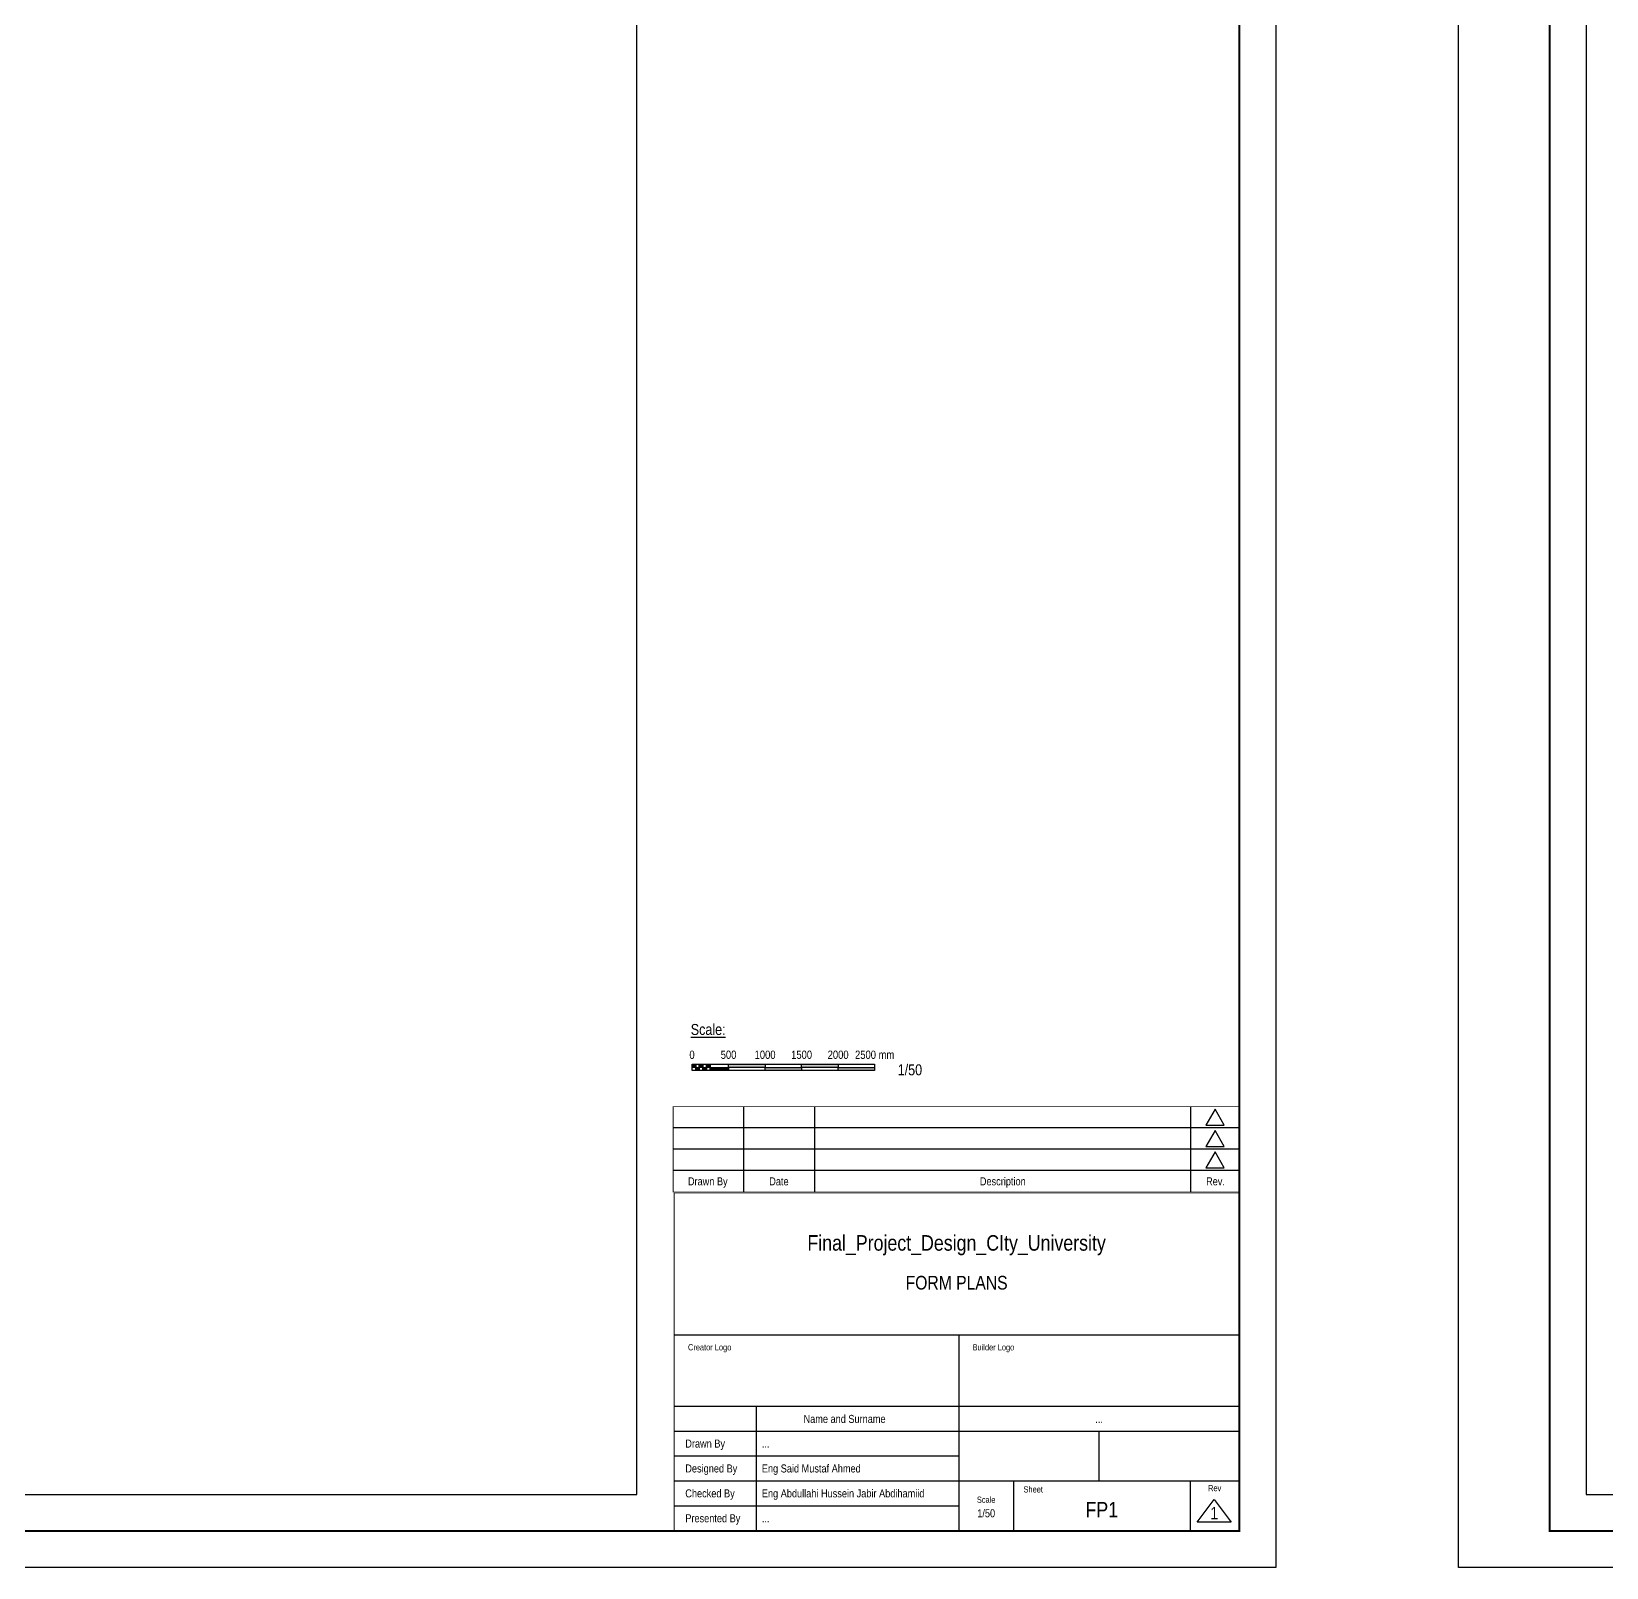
# Model space of a CAD drawing. Extents: x 0 to 206258, y -403073 to 0.
# Drawn here: x 55020 to 76581, y -53697 to -32672 of the extents above; entities that cross this region are included whole.
import ezdxf
from ezdxf.enums import TextEntityAlignment as Align

# ---------------------------------------------------------------- set-up
doc = ezdxf.new("R2010")
doc.units = 0
doc.header["$LTSCALE"] = 1000
for name, color, linetype in [('SHEETSUMMARY-10', 8, 'Continuous'), ('SHEETSUMMARY-25', 11, 'Continuous'), ('SHEETSUMMARY-30', 3, 'Continuous'), ('SHEETSUMMARY-35', 9, 'Continuous'), ('SHEETSUMMARY-40', 231, 'Continuous'), ('SHEETSUMMARY-50', 1, 'Continuous'), ('SHEETSUMMARY-65', 10, 'Continuous'), ('SheetView', 40, 'Continuous'), ('SheetViewOut', 231, 'Continuous'), ('TEXT-100', 40, 'Continuous'), ('TEXT-140', 1, 'Continuous'), ('TEXT-175', 10, 'Continuous')]:
    doc.layers.add(name, color=color, linetype=linetype)
doc.styles.add('ArialNarrow', font='ARIALN.TTF')

msp = doc.modelspace()

# ---------------------------------------------------------------- hatches: boundary and pattern name
at = {"layer": 'SHEETSUMMARY-25', "transparency": 33554687}
for points in [[(64062.434, -46809.095), (64112.434, -46809.095), (64112.434, -46851.595), (64062.434, -46851.595)], [(64112.434, -46851.595), (64162.434, -46851.595), (64162.434, -46894.095), (64112.434, -46894.095)], [(64162.434, -46809.095), (64212.434, -46809.095), (64212.434, -46851.595), (64162.434, -46851.595)], [(64212.434, -46851.595), (64262.434, -46851.595), (64262.434, -46894.095), (64212.434, -46894.095)], [(64262.434, -46809.095), (64312.434, -46809.095), (64312.434, -46851.595), (64262.434, -46851.595)], [(64312.434, -46851.595), (64562.434, -46851.595), (64562.434, -46894.095), (64312.434, -46894.095)], [(64562.434, -46809.095), (65062.434, -46809.095), (65062.434, -46851.595), (64562.434, -46851.595)], [(65062.434, -46851.595), (65562.434, -46851.595), (65562.434, -46894.095), (65062.434, -46894.095)], [(65562.434, -46809.095), (66062.434, -46809.095), (66062.434, -46851.595), (65562.434, -46851.595)], [(66062.434, -46851.595), (66562.434, -46851.595), (66562.434, -46894.095), (66062.434, -46894.095)]]:
    msp.add_hatch(color=256, dxfattribs=at).paths.add_polyline_path(points)

# ---------------------------------------------------------------- linework, layer by layer
for p, q in [((64769.923, -48556.942), (64769.923, -47388.246)), ((65743.836, -48556.942), (65743.836, -47388.246)), ((70888.821, -48556.942), (70888.821, -47388.246)), ((71554.79, -47680.42), (63805.305, -47680.42)), ((71554.79, -47972.594), (63805.305, -47972.594)), ((71554.79, -48264.768), (63805.305, -48264.768))]:
    msp.add_line(p, q, dxfattribs=at)
for points in [[(64062.434, -46809.095), (64112.434, -46809.095), (64112.434, -46851.595), (64062.434, -46851.595)], [(64112.434, -46851.595), (64162.434, -46851.595), (64162.434, -46894.095), (64112.434, -46894.095)], [(64162.434, -46809.095), (64212.434, -46809.095), (64212.434, -46851.595), (64162.434, -46851.595)], [(64212.434, -46851.595), (64262.434, -46851.595), (64262.434, -46894.095), (64212.434, -46894.095)], [(64262.434, -46809.095), (64312.434, -46809.095), (64312.434, -46851.595), (64262.434, -46851.595)], [(64312.434, -46851.595), (64562.434, -46851.595), (64562.434, -46894.095), (64312.434, -46894.095)], [(64562.434, -46809.095), (65062.434, -46809.095), (65062.434, -46851.595), (64562.434, -46851.595)], [(65062.434, -46851.595), (65562.434, -46851.595), (65562.434, -46894.095), (65062.434, -46894.095)], [(65562.434, -46809.095), (66062.434, -46809.095), (66062.434, -46851.595), (65562.434, -46851.595)], [(66062.434, -46851.595), (66562.434, -46851.595), (66562.434, -46894.095), (66062.434, -46894.095)]]:
    msp.add_lwpolyline(points, close=True, dxfattribs=at)
at = {"layer": 'SHEETSUMMARY-25', "transparency": 33554687, "const_width": 12.5}
msp.add_lwpolyline([(71554.79, -47388.246), (63805.305, -47388.246), (63805.305, -48556.942), (71554.79, -48556.942)], close=True, dxfattribs=at)
at = {"layer": 'SHEETSUMMARY-30', "transparency": 33554687}
for p, q in [((64938.665, -51492.359), (64938.665, -53196.707)), ((71554.79, -51833.228), (63818.665, -51833.228)), ((69634.554, -52514.967), (69634.554, -51833.228)), ((67714.317, -52174.098), (63818.665, -52174.098)), ((71554.79, -52514.967), (63818.665, -52514.967)), ((68464.317, -52514.967), (68464.317, -53196.707)), ((70879.535, -52514.967), (70879.535, -53196.707)), ((67714.317, -52855.837), (63818.665, -52855.837))]:
    msp.add_line(p, q, dxfattribs=at)
for points in [[(64062.434, -46894.095), (64062.434, -46809.095), (66562.434, -46809.095), (66562.434, -46894.095)], [(71221.806, -47424.768), (71095.291, -47643.898), (71348.321, -47643.898)], [(71221.806, -47716.942), (71095.291, -47936.072), (71348.321, -47936.072)], [(71221.806, -48009.116), (71095.291, -48228.246), (71348.321, -48228.246)], [(70977.723, -53077.405), (71209.95, -52765.789), (71442.178, -53077.405)]]:
    msp.add_lwpolyline(points, close=True, dxfattribs=at)
at = {"layer": 'SHEETSUMMARY-50', "transparency": 33554687}
for p, q in [((71554.79, -50518.446), (63818.665, -50518.446)), ((67714.317, -50518.446), (67714.317, -53196.707)), ((71554.79, -51492.359), (63818.665, -51492.359))]:
    msp.add_line(p, q, dxfattribs=at)
for points, const_width in [([(13854.79, -12146.707), (13854.79, -53196.707), (71554.79, -53196.707), (71554.79, -12146.707), (13854.79, -12146.707), (13854.79, -12146.707)], 28), ([(75804.79, -12146.707), (75804.79, -53196.707), (133504.79, -53196.707), (133504.79, -12146.707), (75804.79, -12146.707), (75804.79, -12146.707)], 28), ([(63818.665, -53196.707), (63818.665, -48570.62), (71554.79, -48570.62), (71554.79, -53196.707)], 12.5)]:
    msp.add_lwpolyline(points, close=True, dxfattribs=dict(at, const_width=const_width))
at = {"layer": 'SheetView', "transparency": 33554687}
for points in [[(14354.79, -12646.707), (14354.79, -52696.707), (63305.305, -52696.707), (63305.305, -12646.707)], [(76304.79, -12646.707), (76304.79, -52696.707), (125255.305, -52696.707), (125255.305, -12646.707)]]:
    msp.add_lwpolyline(points, close=True, dxfattribs=at)
at = {"layer": 'SheetViewOut', "transparency": 33554687}
for points in [[(12604.79, -53696.707), (12604.79, -11646.707), (72054.79, -11646.707), (72054.79, -53696.707)], [(74554.79, -53696.707), (74554.79, -11646.707), (134004.79, -11646.707), (134004.79, -53696.707)]]:
    msp.add_lwpolyline(points, close=True, dxfattribs=at)

# ---------------------------------------------------------------- texts
at = {"layer": 'SHEETSUMMARY-10', "transparency": 33554687, "style": 'ArialNarrow'}
for s, p in [('...', (69634.554, -51662.794)), ('1/50', (68089.317, -52954.592))]:
    msp.add_text(s, height=109.5652, dxfattribs=at).set_placement(p, align=Align.MIDDLE_CENTER)
for s, height, p in [('Drawn By', 109.5652, (63970.32, -52055.122)), ('...', 109.5652, (65018.372, -52055.122)), ('Designed By', 109.56522, (63970.32, -52395.992)), ('Eng Said Mustaf Ahmed', 109.56522, (65018.372, -52395.992)), ('Checked By', 109.5652, (63970.32, -52736.861)), ('Eng Abdullahi Hussein Jabir Abdihamiid', 109.56522, (65018.372, -52736.861)), ('Presented By', 109.56522, (63970.32, -53077.731)), ('...', 109.5652, (65018.372, -53077.731))]:
    msp.add_text(s, height=height, dxfattribs=at).set_placement(p)
at = {"layer": 'SHEETSUMMARY-35', "transparency": 33554687, "style": 'ArialNarrow'}
for s, height, p in [('Drawn By', 109.5652, (64277.864, -48411.163)), ('Date', 109.5652, (65251.777, -48411.163)), ('Description', 109.56522, (68316.329, -48410.855)), ('Rev.', 109.5652, (71228.656, -48411.163)), ('Name and Surname', 109.56522, (66150.531, -51662.794)), ('Rev', 85.2174, (71217.162, -52609.666)), ('Scale', 85.2174, (68089.317, -52768.653))]:
    msp.add_text(s, height=height, dxfattribs=at).set_placement(p, align=Align.MIDDLE_CENTER)
for s, height, p in [('Creator Logo', 85.21739, (64007.246, -50724.975)), ('Builder Logo', 85.21739, (67902.898, -50724.975)), ('Sheet', 85.2174, (68600.349, -52669.898))]:
    msp.add_text(s, height=height, dxfattribs=at).set_placement(p)
at = {"layer": 'SHEETSUMMARY-40', "transparency": 33554687, "style": 'ArialNarrow'}
msp.add_text('Final_Project_Design_CIty_University', height=212.5, dxfattribs=at).set_placement((67684.264, -49253.543), align=Align.MIDDLE_CENTER)
at = {"layer": 'SHEETSUMMARY-65', "transparency": 33554687, "style": 'ArialNarrow'}
for s, height, p in [('FP1', 212.5, (69671.926, -52905.837)), ('1', 170, (71211.561, -52952.328))]:
    msp.add_text(s, height=height, dxfattribs=at).set_placement(p, align=Align.MIDDLE_CENTER)
at = {"layer": 'TEXT-100', "transparency": 33554687, "style": 'ArialNarrow'}
for s, p in [('0', (64062.434, -46677.77)), ('500', (64562.434, -46677.77)), ('1000', (65062.434, -46677.77)), ('1500', (65562.434, -46677.77)), ('2000', (66062.434, -46677.77)), ('2500 mm', (66562.434, -46677.77))]:
    msp.add_text(s, height=112.5, dxfattribs=at).set_placement(p, align=Align.MIDDLE_CENTER)
at = {"layer": 'TEXT-140', "transparency": 33554687, "style": 'ArialNarrow'}
msp.add_text('%%UScale:', height=150, dxfattribs=at).set_placement((64044.708, -46407.031))
msp.add_text('1/50', height=150, dxfattribs=at).set_placement((66878.026, -46884.095), align=Align.MIDDLE_LEFT)
at = {"layer": 'TEXT-175', "transparency": 33554687, "style": 'ArialNarrow'}
msp.add_text('FORM PLANS', height=187.5, dxfattribs=at).set_placement((67684.264, -49798.222), align=Align.MIDDLE_CENTER)

doc.saveas('drawing.dxf')
